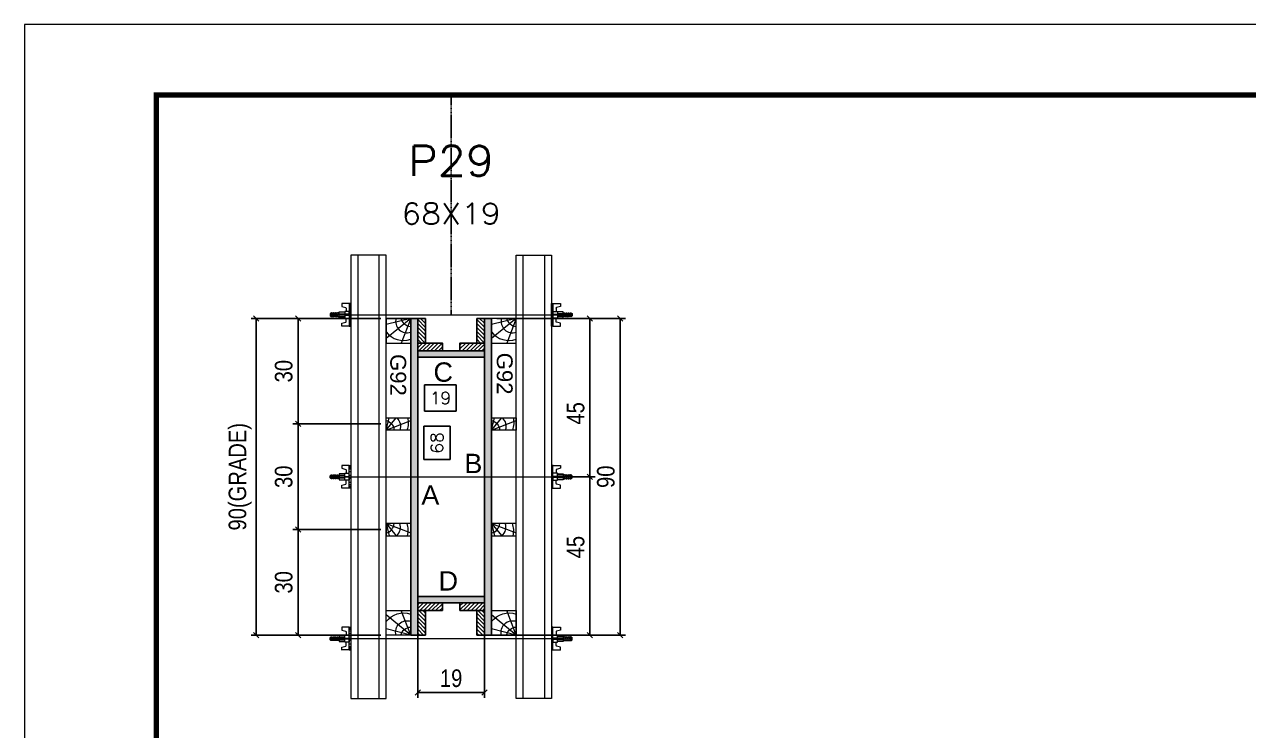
# Model space of a CAD drawing. Extents: x 808 to 7089, y -98 to 17032.
# Drawn here: x 808 to 1504, y 551 to 952 of the extents above; entities that cross this region are included whole.
import ezdxf
from ezdxf.enums import TextEntityAlignment as Align

# ---------------------------------------------------------------- set-up
doc = ezdxf.new("R2010")
doc.units = 0
doc.linetypes.add('DASHED', pattern=[0.75, 0.5, -0.25])
doc.linetypes.add('HIDDEN', pattern=[0.375, 0.25, -0.125])
for name, color, linetype in [('CHAPA', 1, 'Continuous'), ('Cota Seção (2x)', 241, 'Continuous'), ('MEIO_PONT', 93, 'Continuous'), ('Painéis', 200, 'Continuous'), ('SARRAFO', 251, 'Continuous'), ('Texto de Titulo', 7, 'Continuous'), ('Texto Qtd Sarr', 242, 'Continuous'), ('TEXTO_GERAL', 7, 'Continuous')]:
    doc.layers.add(name, color=color, linetype=linetype)
for name, color, linetype, lineweight in [('Folhas', 255, 'Continuous', 9), ('Hachura', 251, 'Continuous', 9), ('Madeira', 126, 'Continuous', 18), ('Perfil Metálico', 224, 'Continuous', 18), ('SARRAFO DE PRESSAO', 251, 'DASHED', 9), ('Texto Seção', 7, 'Continuous', 15)]:
    doc.layers.add(name, color=color, linetype=linetype, lineweight=lineweight)
doc.styles.add('ARIAL', font='arial.ttf')
doc.styles.add('COTA TECNICA 2X', font='techl___.ttf', dxfattribs={"height": 10})
doc.styles.add('ROMANS', font='romans.shx')
doc.styles.add('SANSSERIF', font='sas_____.pfb')
doc.dimstyles.new('SECAO PILAR', dxfattribs={"dimtxt": 10, "dimasz": 3, "dimexe": 3, "dimexo": 3, "dimgap": 3, "dimtad": 1, "dimdec": 1, "dimlfac": 0.5, "dimzin": 12, "dimdsep": 46, "dimtxsty": 'COTA TECNICA 2X', "dimblk1": 'OBLIQUE', "dimblk2": 'OBLIQUE', "dimsah": 1, "dimcen": 0.9, "dimclrd": 256, "dimclre": 256, "dimclrt": 256, "dimadec": 1, "dimazin": 3, "dimtfac": 1, "dimtdec": 1, "dimtmove": 0, "dimatfit": 3, "dimfxl": 1, "dimtolj": 1, "dimtzin": 12, "dimarcsym": 0})
doc.dimstyles.new('SECÇÃO 2', dxfattribs={"dimtxt": 7, "dimasz": 6, "dimexe": 0.18, "dimexo": 2, "dimgap": -4, "dimtad": 3, "dimdec": 1, "dimlfac": 0.5, "dimzin": 12, "dimdsep": 46, "dimtxsty": 'ROMANS', "dimblk": 'ARCHTICK', "dimcen": 0.09, "dimse1": 1, "dimse2": 1, "dimsd1": 1, "dimsd2": 1, "dimclrd": 180, "dimclre": 5, "dimclrt": 1, "dimadec": 0, "dimazin": 3, "dimtfac": 1, "dimtdec": 1, "dimtofl": 0, "dimtmove": 0, "dimatfit": 3, "dimldrblk": 'ARCHTICK', "dimfxl": 1, "dimtolj": 1, "dimtzin": 0, "dimarcsym": 0})
pattern_1 = [(135, (-21859.6836, 10108.3756), (-1.12253202, -1.12253202), [])]
pattern_2 = [(135, (-21859.6836, 9909.3756), (-1.12253202, -1.12253202), [])]
pattern_3 = [(45, (10534.6764, 23515.2319), (-1.12253202, 1.12253202), [])]
pattern_4 = [(45, (10534.6764, 23551.2319), (-1.12253202, 1.12253202), [])]

# ---------------------------------------------------------------- blocks, each defined once
blk = doc.blocks.new('titulo1')
at = {"layer": 'Defpoints', "color": 252, "linetype": 'HIDDEN', "ltscale": 2}
blk.add_line((0, 0), (0, 125), dxfattribs=at)
at = {"layer": 'Defpoints', "style": 'ROMANS', "oblique": 15}
blk.add_attdef('FOLHA', text='', height=10, dxfattribs=at).set_placement((0, 15.58), align=Align.MIDDLE_CENTER)
at = {"layer": 'Texto Qtd Sarr', "color": 3, "style": 'ROMANS', "oblique": 15}
for tag, height, p in [('TITULO', 17, (0, 71.45)), ('SEÇÃO', 12, (0, 41.55))]:
    blk.add_attdef(tag, text='', height=height, dxfattribs=at).set_placement(p, align=Align.MIDDLE_CENTER)
blk = doc.blocks.new('*D241')
at = {"layer": 'Cota Seção (2x)', "color": 180, "lineweight": -2, "transparency": 16777216}
for p, q in [((1050.2, 724.16), (1035.2, 724.16)), ((1035.2, 724.16), (1035.2, 705.16)), ((1050.2, 705.16), (1050.2, 724.16)), ((1035.2, 705.16), (1050.2, 705.16))]:
    blk.add_line(p, q, dxfattribs=at)
at = {"layer": 'Defpoints', "color": 0, "transparency": 16777216}
for p in [(1031.72, 763.42), (1031.72, 627.42), (1054.2, 627.42)]:
    blk.add_point(p, dxfattribs=at)
at = {"layer": 'Cota Seção (2x)', "color": 1, "transparency": 16777216, "insert": (1042.7, 714.66), "char_height": 7, "attachment_point": 5, "rotation": 90, "style": 'ROMANS'}
blk.add_mtext('\\A1;68', dxfattribs=at)
blk = doc.blocks.new('_ArchTick')
at = {"color": 0, "linetype": 'ByBlock', "const_width": 0.15}
blk.add_lwpolyline([(-0.5, -0.5), (0.5, 0.5)], dxfattribs=at)
blk = doc.blocks.new('*D242')
at = {"layer": 'Cota Seção (2x)', "color": 180, "lineweight": -2, "transparency": 16777216}
for p, q in [((1053.64, 747.63), (1035.64, 747.63)), ((1035.64, 747.63), (1035.64, 732.63)), ((1053.64, 732.63), (1053.64, 747.63)), ((1035.64, 732.63), (1053.64, 732.63))]:
    blk.add_line(p, q, dxfattribs=at)
at = {"layer": 'Defpoints', "color": 0, "transparency": 16777216}
for p in [(1031.72, 763.42), (1069.72, 763.42), (1069.72, 728.63)]:
    blk.add_point(p, dxfattribs=at)
at = {"layer": 'Cota Seção (2x)', "color": 1, "transparency": 16777216, "insert": (1044.64, 740.13), "char_height": 7, "attachment_point": 5, "style": 'ROMANS'}
blk.add_mtext('\\A1;19', dxfattribs=at)
blk = doc.blocks.new('_Oblique')
at = {"color": 0, "linetype": 'ByBlock', "lineweight": -2}
blk.add_line((-0.5, -0.5), (0.5, 0.5), dxfattribs=at)
blk = doc.blocks.new('*D1610')
at = {"layer": 'Cota Seção (2x)', "lineweight": -2, "transparency": 16777216}
for p, q in [((1031.72, 620.82), (1031.72, 569.79)), ((1069.72, 620.82), (1069.72, 569.79)), ((1031.72, 572.79), (1069.72, 572.79))]:
    blk.add_line(p, q, dxfattribs=at)
at = {"layer": 'Defpoints', "color": 0, "transparency": 16777216}
for p in [(1031.72, 623.82), (1069.72, 623.82), (1069.72, 572.79)]:
    blk.add_point(p, dxfattribs=at)
at = {"layer": 'Cota Seção (2x)', "lineweight": -2, "transparency": 16777216, "xscale": 3, "yscale": 3, "zscale": 3, "rotation": 180}
blk.add_blockref('_Oblique', (1031.72, 572.79), dxfattribs=at)
at = {"layer": 'Cota Seção (2x)', "lineweight": -2, "transparency": 16777216, "xscale": 3, "yscale": 3, "zscale": 3}
blk.add_blockref('_Oblique', (1069.72, 572.79), dxfattribs=at)
at = {"layer": 'Cota Seção (2x)', "transparency": 16777216, "insert": (1050.72, 580.87), "char_height": 10, "attachment_point": 5, "style": 'COTA TECNICA 2X'}
blk.add_mtext('\\A1;19', dxfattribs=at)
blk = doc.blocks.new('*D243')
at = {"layer": 'Cota Seção (2x)', "lineweight": -2, "transparency": 16777216}
for p, q in [((1010.72, 785.42), (936.95, 785.42)), ((939.95, 785.42), (939.95, 605.42)), ((1010.72, 605.42), (936.95, 605.42))]:
    blk.add_line(p, q, dxfattribs=at)
at = {"layer": 'Defpoints', "color": 0, "transparency": 16777216}
for p in [(1013.72, 785.42), (939.95, 605.42), (1013.72, 605.42)]:
    blk.add_point(p, dxfattribs=at)
at = {"layer": 'Cota Seção (2x)', "lineweight": -2, "transparency": 16777216, "xscale": 3, "yscale": 3, "zscale": 3}
for p, rotation in [((939.95, 785.42), 90), ((939.95, 605.42), 270)]:
    blk.add_blockref('_Oblique', p, dxfattribs=dict(at, rotation=rotation))
at = {"layer": 'Cota Seção (2x)', "transparency": 16777216, "insert": (930.73, 695.42), "char_height": 10, "attachment_point": 5, "rotation": 90, "style": 'COTA TECNICA 2X'}
blk.add_mtext('\\A1;90(GRADE)', dxfattribs=at)
blk = doc.blocks.new('*D244')
at = {"layer": 'Cota Seção (2x)', "lineweight": -2, "transparency": 16777216}
for p, q in [((1010.72, 665.42), (960.79, 665.42)), ((963.79, 665.42), (963.79, 605.42)), ((1010.72, 605.42), (960.79, 605.42))]:
    blk.add_line(p, q, dxfattribs=at)
at = {"layer": 'Defpoints', "color": 0, "transparency": 16777216}
for p in [(1013.72, 665.42), (963.79, 605.42), (1013.72, 605.42)]:
    blk.add_point(p, dxfattribs=at)
at = {"layer": 'Cota Seção (2x)', "lineweight": -2, "transparency": 16777216, "xscale": 3, "yscale": 3, "zscale": 3}
for p, rotation in [((963.79, 665.42), 90), ((963.79, 605.42), 270)]:
    blk.add_blockref('_Oblique', p, dxfattribs=dict(at, rotation=rotation))
at = {"layer": 'Cota Seção (2x)', "transparency": 16777216, "insert": (955.57, 635.42), "char_height": 10, "attachment_point": 5, "rotation": 90, "style": 'COTA TECNICA 2X'}
blk.add_mtext('\\A1;30', dxfattribs=at)
blk = doc.blocks.new('*D245')
at = {"layer": 'Cota Seção (2x)', "lineweight": -2, "transparency": 16777216}
for p, q in [((1010.72, 785.42), (960.79, 785.42)), ((963.79, 785.42), (963.79, 725.42)), ((1010.72, 725.42), (960.79, 725.42))]:
    blk.add_line(p, q, dxfattribs=at)
at = {"layer": 'Defpoints', "color": 0, "transparency": 16777216}
for p in [(1013.72, 785.42), (963.79, 725.42), (1013.72, 725.42)]:
    blk.add_point(p, dxfattribs=at)
at = {"layer": 'Cota Seção (2x)', "lineweight": -2, "transparency": 16777216, "xscale": 3, "yscale": 3, "zscale": 3}
for p, rotation in [((963.79, 785.42), 90), ((963.79, 725.42), 270)]:
    blk.add_blockref('_Oblique', p, dxfattribs=dict(at, rotation=rotation))
at = {"layer": 'Cota Seção (2x)', "transparency": 16777216, "insert": (955.57, 755.42), "char_height": 10, "attachment_point": 5, "rotation": 90, "style": 'COTA TECNICA 2X'}
blk.add_mtext('\\A1;30', dxfattribs=at)
blk = doc.blocks.new('*D246')
at = {"layer": 'Cota Seção (2x)', "lineweight": -2, "transparency": 16777216}
for p, q in [((1010.72, 725.42), (960.79, 725.42)), ((963.79, 725.42), (963.79, 665.42)), ((1010.72, 665.42), (960.79, 665.42))]:
    blk.add_line(p, q, dxfattribs=at)
at = {"layer": 'Defpoints', "color": 0, "transparency": 16777216}
for p in [(1013.72, 725.42), (963.79, 665.42), (1013.72, 665.42)]:
    blk.add_point(p, dxfattribs=at)
at = {"layer": 'Cota Seção (2x)', "lineweight": -2, "transparency": 16777216, "xscale": 3, "yscale": 3, "zscale": 3}
for p, rotation in [((963.79, 725.42), 90), ((963.79, 665.42), 270)]:
    blk.add_blockref('_Oblique', p, dxfattribs=dict(at, rotation=rotation))
at = {"layer": 'Cota Seção (2x)', "transparency": 16777216, "insert": (955.57, 695.42), "char_height": 10, "attachment_point": 5, "rotation": 90, "style": 'COTA TECNICA 2X'}
blk.add_mtext('\\A1;30', dxfattribs=at)
blk = doc.blocks.new('*D247')
at = {"layer": 'Cota Seção (2x)', "lineweight": -2, "transparency": 16777216}
for p, q in [((1076.72, 785.42), (1149.83, 785.42)), ((1146.83, 785.42), (1146.83, 605.42)), ((1076.72, 605.42), (1149.83, 605.42))]:
    blk.add_line(p, q, dxfattribs=at)
at = {"layer": 'Defpoints', "color": 0, "transparency": 16777216}
for p in [(1073.72, 785.42), (1073.72, 605.42), (1146.83, 605.42)]:
    blk.add_point(p, dxfattribs=at)
at = {"layer": 'Cota Seção (2x)', "lineweight": -2, "transparency": 16777216, "xscale": 3, "yscale": 3, "zscale": 3}
for p, rotation in [((1146.83, 785.42), 90), ((1146.83, 605.42), 270)]:
    blk.add_blockref('_Oblique', p, dxfattribs=dict(at, rotation=rotation))
at = {"layer": 'Cota Seção (2x)', "transparency": 16777216, "insert": (1138.7, 695.42), "char_height": 10, "attachment_point": 5, "rotation": 90, "style": 'COTA TECNICA 2X'}
blk.add_mtext('\\A1;90', dxfattribs=at)
blk = doc.blocks.new('*D248')
at = {"layer": 'Cota Seção (2x)', "lineweight": -2, "transparency": 16777216}
for p, q in [((1110.72, 785.42), (1132.63, 785.42)), ((1129.63, 785.42), (1129.63, 695.43)), ((1110.72, 695.43), (1132.63, 695.43))]:
    blk.add_line(p, q, dxfattribs=at)
at = {"layer": 'Defpoints', "color": 0, "transparency": 16777216}
for p in [(1107.72, 785.42), (1107.72, 695.43), (1129.63, 695.43)]:
    blk.add_point(p, dxfattribs=at)
at = {"layer": 'Cota Seção (2x)', "lineweight": -2, "transparency": 16777216, "xscale": 3, "yscale": 3, "zscale": 3}
for p, rotation in [((1129.63, 785.42), 90), ((1129.63, 695.43), 270)]:
    blk.add_blockref('_Oblique', p, dxfattribs=dict(at, rotation=rotation))
at = {"layer": 'Cota Seção (2x)', "transparency": 16777216, "insert": (1121.52, 731.43), "char_height": 10, "attachment_point": 5, "rotation": 90, "style": 'COTA TECNICA 2X'}
blk.add_mtext('\\A1;45', dxfattribs=at)
blk = doc.blocks.new('*D249')
at = {"layer": 'Cota Seção (2x)', "lineweight": -2, "transparency": 16777216}
for p, q in [((1110.72, 695.43), (1132.63, 695.43)), ((1129.63, 605.42), (1129.63, 695.43)), ((1110.72, 605.42), (1132.63, 605.42))]:
    blk.add_line(p, q, dxfattribs=at)
at = {"layer": 'Defpoints', "color": 0, "transparency": 16777216}
for p in [(1107.72, 695.43), (1129.63, 695.43), (1107.72, 605.42)]:
    blk.add_point(p, dxfattribs=at)
at = {"layer": 'Cota Seção (2x)', "lineweight": -2, "transparency": 16777216, "xscale": 3, "yscale": 3, "zscale": 3}
for p, rotation in [((1129.63, 695.43), 90), ((1129.63, 605.42), 270)]:
    blk.add_blockref('_Oblique', p, dxfattribs=dict(at, rotation=rotation))
at = {"layer": 'Cota Seção (2x)', "transparency": 16777216, "insert": (1121.52, 655.43), "char_height": 10, "attachment_point": 5, "rotation": 90, "style": 'COTA TECNICA 2X'}
blk.add_mtext('\\A1;45', dxfattribs=at)
blk = doc.blocks.new('C')
at = {"layer": 'Hachura', "color": 0}
for p, q in [((0, 3.22), (0, -3.22)), ((0.45, 3.22), (0, 3.22)), ((0.46, 3.16), (0, 3.16)), ((0.46, 3.05), (0, 3.05)), ((0.46, 2.88), (0, 2.88)), ((0, 2.75), (0, -1.16)), ((0.46, 2.65), (0, 2.65)), ((0.46, 2.23), (0, 2.23)), ((0.46, 1.51), (0, 1.51)), ((0.39, 0.49), (0.17, 0.49)), ((0.45, -3.23), (0.45, 3.22)), ((0.45, 3.22), (2.58, 3.22)), ((1.74, 0.97), (0.45, 0.97)), ((1.45, 0.1), (0.45, 0.1)), ((1.35, 1.94), (1.35, 0.96)), ((2.58, 2.39), (1.47, 2.09)), ((1.74, -0.97), (1.74, 0.97)), ((1.74, 0.97), (1.74, 0.84)), ((1.74, 0.97), (1.74, 0.84)), ((1.74, 0.84), (3.35, 0.84)), ((3.35, 0.45), (1.74, 0.45)), ((2.58, 3.22), (2.58, 2.39)), ((3.32, 0.84), (3.32, -0.84)), ((3.35, 0.84), (3.35, -0.84)), ((3.68, 0.45), (3.35, 0.45)), ((3.84, -0.52), (3.35, 0.45)), ((3.35, 0.06), (3.67, -0.57)), ((3.68, 0.45), (4.16, -0.52)), ((3.72, 0.5), (4.25, -0.57)), ((4.37, -0.55), (3.83, 0.53)), ((4.15, 0.45), (3.93, 0.45)), ((4.42, -0.52), (3.93, 0.45)), ((4.15, 0.45), (4.26, 0.45)), ((4.26, 0.45), (4.74, -0.52)), ((4.3, 0.5), (4.83, -0.57)), ((4.95, -0.55), (4.41, 0.53)), ((4.51, 0.45), (4.84, 0.45)), ((5, -0.52), (4.51, 0.45)), ((4.84, 0.45), (5.32, -0.52)), ((4.88, 0.5), (5.41, -0.57)), ((5.53, -0.55), (4.99, 0.53)), ((5.58, -0.52), (5.09, 0.45)), ((5.42, 0.45), (5.09, 0.45)), ((5.58, -0.52), (5.09, 0.45)), ((5.42, 0.45), (5.74, -0.19)), ((5.46, 0.5), (5.74, -0.07)), ((5.74, 0.19), (5.57, 0.53)), ((5.74, 0.32), (5.68, 0.45)), ((5.68, 0.45), (5.74, 0.45)), ((5.74, 0.45), (5.9, 0.29)), ((5.74, 0.45), (5.74, -0.52)), ((5.9, -0.36), (5.9, 0.29)), ((0.45, 0), (0, 0)), ((0.46, -1.52), (0, -1.52)), ((0.46, -2.23), (0, -2.23)), ((0.46, -2.65), (0, -2.65)), ((0.46, -2.88), (0, -2.88)), ((0.46, -3.05), (0, -3.05)), ((0.46, -3.16), (0, -3.16)), ((0, -3.22), (2.57, -3.22)), ((0.08, -0.48), (0.29, -0.48)), ((0.29, -0.48), (0.4, -0.48)), ((0.45, 0), (0.45, -0.97)), ((0.45, -0.16), (1.45, -0.16)), ((0.45, -0.65), (0.45, -0.32)), ((0.45, -3.23), (0.45, -0.65)), ((0.45, -0.97), (1.74, -0.97)), ((1.35, -1.94), (1.35, -0.97)), ((2.58, -2.39), (1.47, -2.1)), ((3.35, -0.32), (1.74, -0.32)), ((3.35, -0.84), (1.74, -0.84)), ((2.58, -3.23), (2.58, -2.39)), ((3.35, -0.07), (3.58, -0.52)), ((3.35, -0.52), (3.58, -0.52)), ((3.84, -0.52), (4.16, -0.52)), ((4.42, -0.52), (4.74, -0.52)), ((4.63, -0.52), (4.74, -0.52)), ((5, -0.52), (5.32, -0.52)), ((5.58, -0.52), (5.74, -0.52)), ((5.74, -0.52), (5.9, -0.36)), ((5.74, -0.52), (5.74, -0.52))]:
    blk.add_line(p, q, dxfattribs=at)
for centre, radius, start, end in [((1.52, 1.94), 0.161, 104.7436, 180), ((1.44, -0.03), 0.129, 272.695, 87.305), ((3.81, 0.39), 0.143, 25.5688, 154.4312), ((4.39, 0.39), 0.143, 25.5688, 154.4312), ((4.97, 0.39), 0.143, 25.5688, 154.4312), ((5.55, 0.39), 0.143, 25.5688, 154.4312), ((0.17, -0.37), 0.174, 221.744, 317.8592), ((1.52, -1.94), 0.161, 180, 255.2564), ((3.71, -0.4), 0.174, 222.1408, 318.256), ((4.29, -0.4), 0.174, 222.1408, 318.256), ((4.87, -0.4), 0.174, 222.1408, 318.256), ((5.45, -0.4), 0.174, 222.1408, 318.256), ((5.61, -0.4), 0.174, 317.8592, 318.256)]:
    blk.add_arc(centre, radius, start, end, dxfattribs=at)
blk = doc.blocks.new('PONTALETE')
at = {"layer": 'Madeira'}
for q in [(2.71, 7), (7, 5.76), (7, 1.74)]:
    blk.add_line((0, 0), q, dxfattribs=at)
blk.add_lwpolyline([(0, 0), (7, 0), (7, 7), (0, 7)], close=True, dxfattribs=at)
for centre, radius, start, end in [((2.04, 0.06), 6.23, 37.2818, 109.0913), ((1.09, 0.9), 3.19, 343.603, 109.9847), ((-0.21, -0.78), 3.09, 14.6322, 86.0383)]:
    blk.add_arc(centre, radius, start, end, dxfattribs=at)
blk = doc.blocks.new('MEIO PONTALETE')
at = {"layer": 'Madeira'}
for q in [(2.71, 7), (3.5, 2.88), (3.5, 0.87)]:
    blk.add_line((0, 0), q, dxfattribs=at)
blk.add_lwpolyline([(0, 0), (3.5, 0), (3.5, 7), (0, 7)], close=True, dxfattribs=at)
for centre, radius, start, end in [((2.04, 0.06), 6.23, 76.4499, 109.0913), ((1.09, 0.9), 3.19, 40.9063, 109.9847), ((-0.21, -0.78), 3.09, 14.6322, 86.0383)]:
    blk.add_arc(centre, radius, start, end, dxfattribs=at)
blk = doc.blocks.new('9999999999')
at = {"layer": 'Folhas'}
blk.add_lwpolyline([(98138.98, 34190.21), (99623.98, 34190.21), (99623.98, 35240.21), (98138.98, 35240.21)], close=True, dxfattribs=at)
at = {"layer": 'Folhas', "color": 30, "const_width": 3}
blk.add_lwpolyline([(98213.98, 34230.21), (99583.98, 34230.21), (99583.98, 35200.21), (98213.98, 35200.21)], close=True, dxfattribs=at)

msp = doc.modelspace()

# ---------------------------------------------------------------- hatches: boundary and pattern name
at = {"layer": 'Hachura'}
h = msp.add_hatch(color=256, dxfattribs=at)
h.dxf.hatch_style = 1
h.paths.add_polyline_path([(1031.72, 605.42), (1027.72, 605.42), (1027.72, 785.42), (1031.72, 785.42)])
h = msp.add_hatch(color=256, dxfattribs=at)
h.dxf.hatch_style = 1
h.paths.add_polyline_path([(1031.72, 605.42), (1027.72, 605.42), (1027.72, 785.42), (1031.72, 785.42)])
h = msp.add_hatch(dxfattribs=at)
h.set_pattern_fill('ANSI31', color=256, scale=0.5, angle=90, style=0)
h.set_pattern_definition(pattern_2)
h.paths.add_polyline_path([(1031.72, 771.42), (1036.12, 771.42), (1036.12, 785.42), (1031.72, 785.42)])
h = msp.add_hatch(dxfattribs=at)
h.set_pattern_fill('ANSI31', color=256, scale=0.5, angle=90, style=0)
h.set_pattern_definition(pattern_2)
h.paths.add_polyline_path([(1069.72, 771.42), (1065.32, 771.42), (1065.32, 785.42), (1069.72, 785.42)])
h = msp.add_hatch(color=256, dxfattribs=at)
h.dxf.hatch_style = 1
h.paths.add_polyline_path([(1069.72, 605.42), (1073.72, 605.42), (1073.72, 785.42), (1069.72, 785.42)])
h = msp.add_hatch(color=256, dxfattribs=at)
h.dxf.hatch_style = 1
h.paths.add_polyline_path([(1069.72, 605.42), (1073.72, 605.42), (1073.72, 785.42), (1069.72, 785.42)])
h = msp.add_hatch(dxfattribs=at)
h.set_pattern_fill('ANSI31', color=256, scale=0.5, style=0)
h.set_pattern_definition(pattern_4)
h.paths.add_polyline_path([(1045.72, 767.02), (1045.72, 771.42), (1031.72, 771.42), (1031.72, 767.02)])
h = msp.add_hatch(color=256, dxfattribs=at)
h.dxf.hatch_style = 1
h.paths.add_polyline_path([(1031.72, 767.02), (1031.72, 763.42), (1069.72, 763.42), (1069.72, 767.02)])
h = msp.add_hatch(color=256, dxfattribs=at)
h.dxf.hatch_style = 1
h.paths.add_polyline_path([(1031.72, 767.02), (1031.72, 763.42), (1069.72, 763.42), (1069.72, 767.02)])
h = msp.add_hatch(dxfattribs=at)
h.set_pattern_fill('ANSI31', color=256, scale=0.5, style=0)
h.set_pattern_definition(pattern_4)
h.paths.add_polyline_path([(1055.72, 767.02), (1055.72, 771.42), (1069.72, 771.42), (1069.72, 767.02)])
h = msp.add_hatch(color=256, dxfattribs=at)
h.dxf.hatch_style = 1
h.paths.add_polyline_path([(1031.72, 627.42), (1031.72, 623.82), (1069.72, 623.82), (1069.72, 627.42)])
h = msp.add_hatch(color=256, dxfattribs=at)
h.dxf.hatch_style = 1
h.paths.add_polyline_path([(1031.72, 627.42), (1031.72, 623.82), (1069.72, 623.82), (1069.72, 627.42)])
h = msp.add_hatch(dxfattribs=at)
h.set_pattern_fill('ANSI31', color=256, scale=0.5, style=0)
h.set_pattern_definition(pattern_3)
h.paths.add_polyline_path([(1045.72, 623.82), (1045.72, 619.42), (1031.72, 619.42), (1031.72, 623.82)])
h = msp.add_hatch(dxfattribs=at)
h.set_pattern_fill('ANSI31', color=256, scale=0.5, angle=90, style=0)
h.set_pattern_definition(pattern_1)
h.paths.add_polyline_path([(1031.72, 619.42), (1036.12, 619.42), (1036.12, 605.42), (1031.72, 605.42)])
h = msp.add_hatch(dxfattribs=at)
h.set_pattern_fill('ANSI31', color=256, scale=0.5, style=0)
h.set_pattern_definition(pattern_3)
h.paths.add_polyline_path([(1055.72, 623.82), (1055.72, 619.42), (1069.72, 619.42), (1069.72, 623.82)])
h = msp.add_hatch(dxfattribs=at)
h.set_pattern_fill('ANSI31', color=256, scale=0.5, angle=90, style=0)
h.set_pattern_definition(pattern_1)
h.paths.add_polyline_path([(1069.72, 619.42), (1065.32, 619.42), (1065.32, 605.42), (1069.72, 605.42)])

# ---------------------------------------------------------------- linework, layer by layer
at = {"layer": 'CHAPA'}
for points in [[(1031.72, 605.42), (1027.72, 605.42), (1027.72, 785.42), (1031.72, 785.42)], [(1031.72, 605.42), (1027.72, 605.42), (1027.72, 785.42), (1031.72, 785.42)], [(1069.72, 605.42), (1073.72, 605.42), (1073.72, 785.42), (1069.72, 785.42)], [(1069.72, 605.42), (1073.72, 605.42), (1073.72, 785.42), (1069.72, 785.42)], [(1031.72, 767.02), (1031.72, 763.42), (1069.72, 763.42), (1069.72, 767.02)], [(1031.72, 767.02), (1031.72, 763.42), (1069.72, 763.42), (1069.72, 767.02)], [(1031.72, 627.42), (1031.72, 623.82), (1069.72, 623.82), (1069.72, 627.42)], [(1031.72, 627.42), (1031.72, 623.82), (1069.72, 623.82), (1069.72, 627.42)]]:
    msp.add_lwpolyline(points, close=True, dxfattribs=at)
at = {"layer": 'Hachura'}
for p, q in [((982.92, 787.42), (1114.72, 787.43)), ((982.92, 695.43), (1114.72, 695.42)), ((982.92, 603.42), (1114.72, 603.41))]:
    msp.add_line(p, q, dxfattribs=at)
at = {"layer": 'Madeira'}
for points in [[(1027.72, 605.42), (1013.72, 605.42), (1013.72, 785.42), (1027.72, 785.42)], [(1073.72, 605.42), (1087.72, 605.42), (1087.72, 785.42), (1073.72, 785.42)]]:
    msp.add_lwpolyline(points, close=True, dxfattribs=at)
at = {"layer": 'Painéis'}
msp.add_lwpolyline([(1069.72, 763.42), (1031.72, 763.42), (1031.72, 627.42), (1069.72, 627.42)], close=True, dxfattribs=at)
at = {"layer": 'Perfil Metálico'}
for points in [[(993.72, 569.42), (1013.72, 569.42), (1013.72, 821.42), (993.72, 821.42)], [(1009.72, 821.42), (997.72, 821.42), (997.72, 569.42), (1009.72, 569.42)], [(1107.72, 569.42), (1087.72, 569.42), (1087.72, 821.42), (1107.72, 821.42)], [(1091.72, 821.42), (1103.72, 821.42), (1103.72, 569.42), (1091.72, 569.42)]]:
    msp.add_lwpolyline(points, close=True, dxfattribs=at)
at = {"layer": 'SARRAFO'}
for points in [[(1036.12, 785.42), (1036.12, 771.42), (1031.72, 771.42), (1031.72, 785.42)], [(1065.32, 785.42), (1065.32, 771.42), (1069.72, 771.42), (1069.72, 785.42)], [(1031.72, 771.42), (1045.72, 771.42), (1045.72, 767.02), (1031.72, 767.02)], [(1069.72, 771.42), (1055.72, 771.42), (1055.72, 767.02), (1069.72, 767.02)], [(1031.72, 619.42), (1045.72, 619.42), (1045.72, 623.82), (1031.72, 623.82)], [(1036.12, 605.42), (1036.12, 619.42), (1031.72, 619.42), (1031.72, 605.42)], [(1069.72, 619.42), (1055.72, 619.42), (1055.72, 623.82), (1069.72, 623.82)], [(1065.32, 605.42), (1065.32, 619.42), (1069.72, 619.42), (1069.72, 605.42)]]:
    msp.add_lwpolyline(points, close=True, dxfattribs=at)

# ---------------------------------------------------------------- block references
at = {"layer": 'Hachura', "linetype": 'Continuous', "yscale": 2, "zscale": 2}
for p, xscale, rotation in [((993.72, 787.42), 2, 179.9999999999999), ((1107.72, 787.42), -2, 180)]:
    msp.add_blockref('C', p, dxfattribs=dict(at, xscale=xscale, rotation=rotation))
for p, xscale in [((993.72, 695.43), -2), ((1107.72, 695.43), 2), ((993.72, 603.42), -2), ((1107.72, 603.42), 2)]:
    msp.add_blockref('C', p, dxfattribs=dict(at, xscale=xscale))
at = {"layer": 'MEIO_PONT'}
for name, p, xscale, yscale, zscale, rotation in [('PONTALETE', (1027.72, 785.42), 2, 2, 2, 179.9999999999999), ('PONTALETE', (1087.72, 785.42), 2, 2, 2, 179.9999999999999), ('MEIO PONTALETE', (1013.72, 721.92), -1.999999997962732, 1.999999997962732, 1.999999997962732, 270), ('MEIO PONTALETE', (1073.72, 721.92), -1.999999997962732, 1.999999997962732, 1.999999997962732, 270), ('MEIO PONTALETE', (1013.72, 668.92), 1.999999997962732, 1.999999997962732, 1.999999997962732, 270), ('MEIO PONTALETE', (1073.72, 668.92), 1.999999997962732, 1.999999997962732, 1.999999997962732, 270)]:
    msp.add_blockref(name, p, dxfattribs=dict(at, xscale=xscale, yscale=yscale, zscale=zscale, rotation=rotation))
at = {"layer": 'MEIO_PONT', "xscale": -2, "yscale": 2, "zscale": 2}
for p in [(1027.72, 605.42), (1087.72, 605.42)]:
    msp.add_blockref('PONTALETE', p, dxfattribs=at)
at = {"layer": 'SARRAFO DE PRESSAO', "color": 6, "linetype": 'ByBlock'}
msp.add_blockref('9999999999', (-97330.81, -34287.78), dxfattribs=at)
at = {"layer": 'Texto Seção'}
ref = msp.add_blockref('titulo1', (1050.72, 787.43), dxfattribs=at)
ref.add_attrib('TITULO', 'P29', dxfattribs={"layer": 'Texto de Titulo', "color": 7, "height": 17, "style": 'ROMANS', "width": 1.1}).set_placement((1050.72, 874.93), align=Align.MIDDLE_CENTER)
ref.add_attrib('SEÇÃO', '68X19', dxfattribs={"layer": 'Texto de Titulo', "color": 7, "height": 12, "style": 'ROMANS', "width": 1.1}).set_placement((1050.72, 844.93), align=Align.MIDDLE_CENTER)

# ---------------------------------------------------------------- texts
at = {"layer": 'TEXTO_GERAL', "color": 0, "linetype": 'Continuous', "style": 'SANSSERIF'}
for p in [(1020.63, 765.15), (1081.18, 765.91)]:
    msp.add_text('G92', height=9, rotation=270, dxfattribs=at).set_placement(p, align=Align.MIDDLE_LEFT)
at = {"layer": 'TEXTO_GERAL', "style": 'ARIAL'}
for s, p in [('C', (1046.23, 754.9)), ('B', (1063.33, 702.98)), ('A', (1038.91, 685.01)), ('D', (1049.11, 636.25))]:
    msp.add_text(s, height=11, dxfattribs=at).set_placement(p, align=Align.MIDDLE_CENTER)

# ---------------------------------------------------------------- dimensions: what is measured, and where the dimension line sits
at = {"layer": 'Cota Seção (2x)', "color": 241}
dim = msp.add_linear_dim(base=(939.95, 605.42), p1=(1013.72, 785.42), p2=(1013.72, 605.42), angle=270, text='<>(GRADE)', dimstyle='SECAO PILAR', dxfattribs=at)
dim.commit()
dim.dimension.update_dxf_attribs({"geometry": '*D243', "text_midpoint": (930.73, 695.42)})
for base, p1, p2, picture, middle in [((963.79, 725.42), (1013.72, 785.42), (1013.72, 725.42), '*D245', (955.57, 755.42)), ((1146.83, 605.42), (1073.72, 785.42), (1073.72, 605.42), '*D247', (1138.7, 695.42)), ((963.79, 665.42), (1013.72, 725.42), (1013.72, 665.42), '*D246', (955.57, 695.42)), ((963.79, 605.42), (1013.72, 665.42), (1013.72, 605.42), '*D244', (955.57, 635.42))]:
    dim = msp.add_linear_dim(base=base, p1=p1, p2=p2, angle=270, dimstyle='SECAO PILAR', dxfattribs=at)
    dim.commit()
    dim.dimension.update_dxf_attribs({"geometry": picture, "text_midpoint": middle})
for base, p1, p2, angle, dimstyle, picture, middle in [((1129.63, 695.43), (1107.72, 785.42), (1107.72, 695.43), 270, 'SECAO PILAR', '*D248', (1129.63, 731.43)), ((1054.2, 627.42), (1031.72, 763.42), (1031.72, 627.42), 270, 'SECÇÃO 2', '*D241', (1054.2, 714.66)), ((1129.63, 695.43), (1107.72, 605.42), (1107.72, 695.43), 90, 'SECAO PILAR', '*D249', (1129.63, 655.43))]:
    dim = msp.add_linear_dim(base=base, p1=p1, p2=p2, angle=angle, dimstyle=dimstyle, dxfattribs=at)
    dim.commit()
    dim.dimension.update_dxf_attribs({"geometry": picture, "text_midpoint": middle, "dimtype": 160})
dim = msp.add_linear_dim(base=(1069.72, 728.63), p1=(1031.72, 763.42), p2=(1069.72, 763.42), dimstyle='SECÇÃO 2', dxfattribs=at)
dim.commit()
dim.dimension.update_dxf_attribs({"geometry": '*D242', "text_midpoint": (1044.64, 728.63), "dimtype": 160})
dim = msp.add_linear_dim(base=(1069.72, 572.79), p1=(1031.72, 623.82), p2=(1069.72, 623.82), dimstyle='SECAO PILAR', dxfattribs=at)
dim.commit()
dim.dimension.update_dxf_attribs({"geometry": '*D1610', "text_midpoint": (1050.72, 580.87)})

doc.saveas('drawing.dxf')
